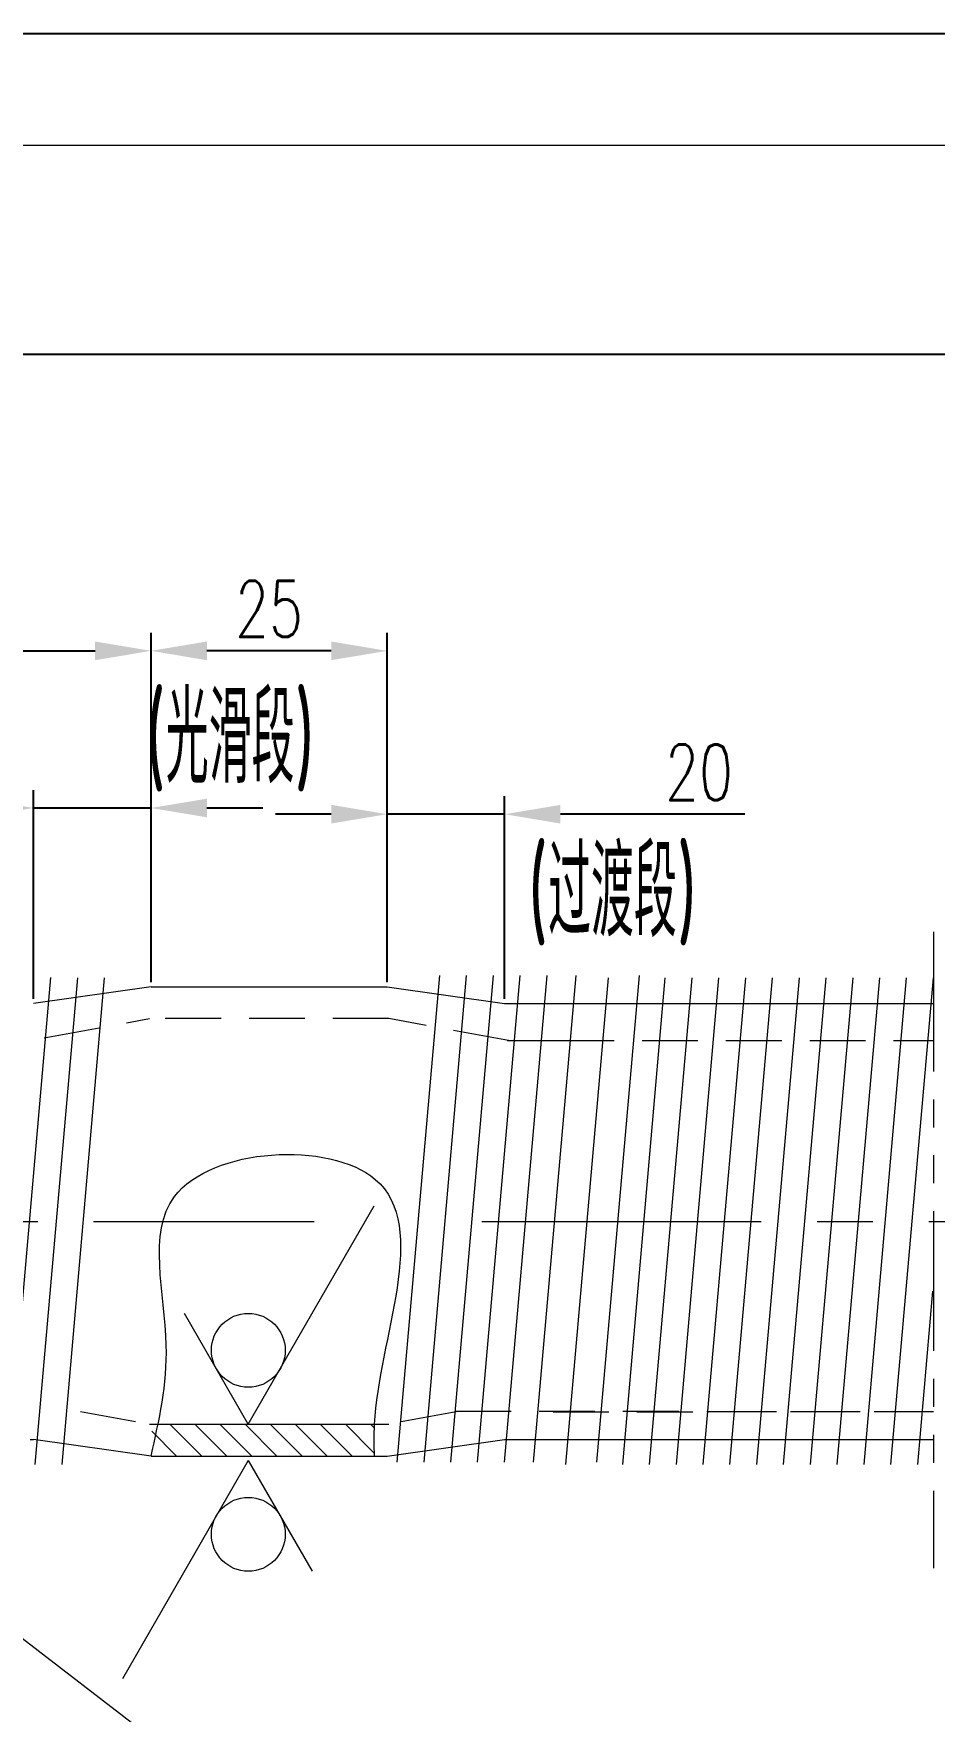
# Model space of a CAD drawing. Header units: millimetres. Extents: x 0 to 420, y 0 to 297.
# Drawn here: x 143 to 183.3, y 222 to 297 of the extents above; entities that cross this region are included whole.
import ezdxf

# ---------------------------------------------------------------- set-up
doc = ezdxf.new("R2010")
doc.units = ezdxf.units.MM
doc.header["$LTSCALE"] = 10
for name, pattern in [('CENTER', [2, 1.25, -0.25, 0.25, -0.25]), ('DASHED', [0.75, 0.5, -0.25]), ('PHANTOM', [2.5, 1.25, -0.25, 0.25, -0.25, 0.25, -0.25])]:
    doc.linetypes.add(name, pattern=pattern)
doc.layers.get('0').update_dxf_attribs({"lineweight": 18})
for name, color, linetype, lineweight in [('1轮廓实线层', 7, 'Continuous', 18), ('2细线层', 4, 'Continuous', 18), ('3中心线层', 1, 'CENTER', 18), ('4虚线层', 6, 'DASHED', 18), ('6文字层', 3, 'Continuous', 18), ('7标注层', 4, 'Continuous', 18), ('9双点划线层', 6, 'PHANTOM', 18), ('标注线', 4, 'Continuous', 5), ('粗线', 7, 'Continuous', 15)]:
    doc.layers.add(name, color=color, linetype=linetype, lineweight=lineweight)
doc.layers.add('边框', color=7, linetype='Continuous', lineweight=18, plot=False)
doc.styles.get("Standard").update_dxf_attribs({"font": 'isocp.shx', "width": 0.707, "bigfont": 'gbcbig.shx'})
doc.dimstyles.new('STANDARD$0', dxfattribs={"dimtxt": 2.5, "dimasz": 2.5, "dimexe": 0.8, "dimexo": 0.2, "dimtad": 1, "dimdec": 4, "dimdsep": 46, "dimtxsty": 'Standard', "dimcen": 0.09, "dimdle": 5, "dimadec": 0, "dimazin": 0, "dimtfac": 1, "dimtdec": 4, "dimtmove": 0, "dimatfit": 3, "dimfxl": 0, "dimtolj": 1, "dimarcsym": 0})

# ---------------------------------------------------------------- blocks, each defined once
blk = doc.blocks.new('*X6')
at = {"layer": '7标注层', "color": 0, "linetype": 'ByBlock', "char_height": 3.5, "attachment_point": 1}
for s, insert, width in [('{\\H0.71x;+3}', (222.982, 289.076), 8.03152), ('2576', (216.089, 287.927), 35.60452), ('{\\H0.71x; 0}', (222.982, 285.763), 8.03152)]:
    blk.add_mtext(s, dxfattribs=dict(at, insert=insert, width=width))
blk = doc.blocks.new('*X5')
at = {"layer": '7标注层', "linetype": 'ByBlock'}
for points in [[(50.106, 282.653), (52.606, 282.237), (52.606, 283.07)], [(390.973, 282.653), (388.473, 282.237), (388.473, 283.07)]]:
    blk.add_hatch(color=0, dxfattribs=at).paths.add_polyline_path(points, flags=0)
at = {"layer": '7标注层', "color": 0, "linetype": 'ByBlock', "lineweight": -2}
for p, q in [((50.106, 252.78), (50.106, 283.453)), ((390.973, 253.72), (390.973, 283.453)), ((52.606, 282.653), (388.473, 282.653))]:
    blk.add_line(p, q, dxfattribs=at)
at = {"layer": '7标注层', "color": 0, "linetype": 'ByBlock'}
blk.add_blockref('*X6', (0, 0), dxfattribs=at)
blk = doc.blocks.new('*X32')
at = {"layer": '7标注层', "linetype": 'ByBlock'}
for points in [[(158.834, 262.084), (156.334, 262.5), (156.334, 261.667)], [(164.09, 262.084), (166.59, 262.5), (166.59, 261.667)]]:
    blk.add_hatch(color=0, dxfattribs=at).paths.add_polyline_path(points, flags=0)
at = {"layer": '7标注层', "color": 0, "linetype": 'ByBlock', "lineweight": -2}
for p, q in [((158.834, 254.57), (158.834, 262.884)), ((164.09, 253.82), (164.09, 262.884)), ((156.334, 262.084), (153.834, 262.084)), ((164.09, 262.084), (158.834, 262.084)), ((174.843, 262.084), (166.59, 262.084)), ((164.09, 253.62), (164.09, 253.62))]:
    blk.add_line(p, q, dxfattribs=at)
at = {"layer": '7标注层', "color": 0, "linetype": 'ByBlock', "insert": (172.787, 263.959), "char_height": 2.5, "width": 4.2925, "attachment_point": 5}
blk.add_mtext('{\\Fromans,gbcbig;20}', dxfattribs=at)
blk = doc.blocks.new('*X33')
at = {"layer": '7标注层', "linetype": 'ByBlock'}
for points in [[(148.267, 269.39), (150.767, 269.807), (150.767, 268.973)], [(158.834, 269.39), (156.334, 269.807), (156.334, 268.973)]]:
    blk.add_hatch(color=0, dxfattribs=at).paths.add_polyline_path(points, flags=0)
at = {"layer": '7标注层', "color": 0, "linetype": 'ByBlock', "lineweight": -2}
for p, q in [((148.267, 254.57), (148.267, 270.19)), ((158.834, 254.57), (158.834, 270.19)), ((156.334, 269.39), (150.767, 269.39))]:
    blk.add_line(p, q, dxfattribs=at)
at = {"layer": '7标注层', "color": 0, "linetype": 'ByBlock', "insert": (153.55, 271.265), "char_height": 2.5, "width": 4.04, "attachment_point": 5}
blk.add_mtext('{\\Fromans,GBCBIG;25}', dxfattribs=at)
blk = doc.blocks.new('*X34')
at = {"layer": '7标注层', "linetype": 'ByBlock'}
for points in [[(143.011, 262.362), (140.511, 261.945), (140.511, 262.779)], [(148.267, 262.362), (150.767, 261.945), (150.767, 262.779)]]:
    blk.add_hatch(color=0, dxfattribs=at).paths.add_polyline_path(points, flags=0)
at = {"layer": '7标注层', "color": 0, "linetype": 'ByBlock', "lineweight": -2}
for p, q in [((143.011, 253.82), (143.011, 263.162)), ((148.267, 254.57), (148.267, 263.162)), ((131.625, 262.362), (140.511, 262.362)), ((143.011, 262.362), (148.267, 262.362)), ((150.767, 262.362), (153.267, 262.362)), ((143.011, 253.62), (143.011, 253.62))]:
    blk.add_line(p, q, dxfattribs=at)
at = {"layer": '7标注层', "color": 0, "linetype": 'ByBlock', "insert": (133.68, 264.237), "char_height": 2.5, "width": 4.2925, "attachment_point": 5}
blk.add_mtext('{\\Fromans,gbcbig;20}', dxfattribs=at)
blk = doc.blocks.new('*X35')
at = {"layer": '7标注层', "linetype": 'ByBlock'}
for points in [[(50.106, 269.39), (52.606, 268.973), (52.606, 269.807)], [(148.267, 269.39), (145.767, 268.973), (145.767, 269.807)]]:
    blk.add_hatch(color=0, dxfattribs=at).paths.add_polyline_path(points, flags=0)
at = {"layer": '7标注层', "color": 0, "linetype": 'ByBlock', "lineweight": -2}
for p, q in [((50.106, 253.72), (50.106, 270.19)), ((148.267, 254.77), (148.267, 270.19)), ((52.606, 269.39), (145.767, 269.39))]:
    blk.add_line(p, q, dxfattribs=at)
at = {"layer": '7标注层', "color": 0, "linetype": 'ByBlock', "insert": (114.717, 271.141), "char_height": 2.5, "width": 6.565, "attachment_point": 5}
blk.add_mtext('650', dxfattribs=at)

msp = doc.modelspace()

# ---------------------------------------------------------------- hatches: boundary and pattern name
at = {"layer": '7标注层'}
h = msp.add_hatch(dxfattribs=at)
h.set_pattern_fill('ANSI31', color=256, style=0, pattern_type=0)
h.set_pattern_definition([(135, (0, 0), (-0.561266, -0.561266), [])])
edge = h.paths.add_edge_path(flags=0)
edge.add_spline(control_points=[(158.25347, 233.37301), (158.25655, 233.84593), (158.25964, 234.31886), (158.25347, 234.79983)], knot_values=[0, 0, 0, 0, 1.42684578, 1.42684578, 1.42684578, 1.42684578], weights=[1, 1, 1, 1], degree=3, periodic=0)
edge.add_line((158.25347, 234.79983), (148.31795, 234.79983))
edge.add_spline(control_points=[(148.31795, 234.79983), (148.29219, 234.32445), (148.27945, 233.84873), (148.2667, 233.37301)], knot_values=[0, 0, 0, 0, 1.42778912, 1.42778912, 1.42778912, 1.42778912], weights=[1, 1, 1, 1], degree=3, periodic=0)
edge.add_line((148.2667, 233.37301), (158.25347, 233.37301))

# ---------------------------------------------------------------- linework, layer by layer
for p, q in [((148.31795, 234.79983), (158.25347, 234.79983)), ((148.2667, 233.37301), (158.83413, 233.37301))]:
    msp.add_line(p, q)
msp.add_open_spline([(148.2667, 233.37301), (148.63066, 234.9668), (149.4789, 238.68131), (147.04462, 246.96245), (162.7056, 247.84223), (158.13566, 237.90266), (158.24129, 233.84114), (158.25347, 233.37301)], degree=3, knots=[0, 0, 0, 0, 411.80217744, 959.74800338, 1701.85126963, 2603.15144518, 2720.56791454, 2720.56791454, 2720.56791454, 2720.56791454])
at = {"layer": '1轮廓实线层'}
for p, q in [((148.2667, 254.37005), (143.0108, 253.6203)), ((148.2667, 254.37005), (158.83413, 254.37005)), ((158.83413, 254.37005), (164.09004, 253.6203)), ((164.09004, 253.6203), (166.28275, 253.6203)), ((164.09004, 253.6203), (164.67339, 253.6203)), ((164.67339, 253.6203), (180.8818, 253.6203)), ((166.28275, 253.6203), (183.27679, 253.6203)), ((148.2667, 233.37301), (143.0108, 234.12276)), ((158.83413, 233.37301), (164.09004, 234.12276)), ((164.09004, 234.12276), (166.28275, 234.12276)), ((164.09004, 234.12276), (180.81448, 234.12276)), ((166.28275, 234.12276), (183.27662, 234.12276))]:
    msp.add_line(p, q, dxfattribs=at)
at = {"layer": '2细线层'}
for p, q in [((142.20438, 236.63478), (143.79142, 254.77476)), ((143.08645, 232.99871), (144.99142, 254.77264)), ((144.28645, 232.99871), (146.19142, 254.77264)), ((159.283, 233.10199), (161.18797, 254.87592)), ((160.483, 233.10199), (162.38797, 254.87592)), ((161.683, 233.10199), (163.58797, 254.87592)), ((162.883, 233.10199), (164.78797, 254.87592)), ((164.083, 233.10199), (165.98797, 254.87592)), ((165.383, 233.10199), (167.28797, 254.87592)), ((166.83078, 232.99871), (168.73575, 254.77264)), ((168.22211, 233.10199), (170.12708, 254.87592)), ((169.37442, 232.99871), (171.27939, 254.77264)), ((170.57442, 232.99871), (172.47939, 254.77264)), ((171.77442, 232.99871), (173.67939, 254.77264)), ((172.97442, 232.99871), (174.87939, 254.77264)), ((174.17442, 232.99871), (176.07939, 254.77264)), ((175.37442, 232.99871), (177.27939, 254.77264)), ((176.57442, 232.99871), (178.47939, 254.77264)), ((177.77442, 232.99871), (179.67939, 254.77264)), ((178.97442, 232.99871), (180.87939, 254.77264)), ((180.17442, 232.99871), (182.07939, 254.77264)), ((181.37442, 232.99871), (183.27939, 254.77264)), ((182.57442, 232.99871), (183.25288, 240.75356)), ((127.05067, 237.09791), (193.91722, 185.73608)), ((142.85307, 234.12276), (143.0108, 234.12276))]:
    msp.add_line(p, q, dxfattribs=at)
at = {"layer": '3中心线层'}
for p, q in [((65.69784, 243.87153), (155.56709, 243.87153)), ((163.06869, 243.87153), (273.84256, 243.87153))]:
    msp.add_line(p, q, dxfattribs=at)
at = {"layer": '4虚线层', "ltscale": 0.5}
for p, q in [((143.48441, 252.07473), (148.19564, 252.94323)), ((158.9052, 252.94323), (148.19564, 252.94323)), ((164.26278, 251.95558), (158.9052, 252.94323)), ((164.19834, 251.96746), (166.49226, 251.95558)), ((166.49226, 251.95558), (183.25944, 251.95558)), ((145.11506, 235.36772), (148.19564, 234.79983)), ((161.91452, 235.35459), (158.9052, 234.79983)), ((161.88267, 235.38417), (182.91874, 235.36772)), ((166.25556, 235.35119), (183.27939, 235.37481)), ((148.19564, 234.79983), (148.31795, 234.79983)), ((158.25347, 234.79983), (158.9052, 234.79983))]:
    msp.add_line(p, q, dxfattribs=at)
at = {"layer": '9双点划线层', "ltscale": 0.5}
msp.add_line((183.27939, 256.82716), (183.27939, 228.36554), dxfattribs=at)
at = {"layer": '标注线'}
for p, q in [((152.62087, 234.79983), (158.25691, 244.56174)), ((152.62087, 234.79983), (149.75967, 239.75557)), ((152.62087, 233.17938), (146.98483, 223.41747)), ((152.62087, 233.17938), (155.48206, 228.22364))]:
    msp.add_line(p, q, dxfattribs=at)
for centre in [(152.62087, 238.10365), (152.62087, 229.87555)]:
    msp.add_circle(centre, 1.65191, dxfattribs=at)
at = {"layer": '粗线'}
msp.add_line((415, 292), (25, 292.00001), dxfattribs=at)
at = {"layer": '边框', "linetype": 'Continuous', "lineweight": 25}
msp.add_line((0, 297), (420, 297), dxfattribs=at)

# ---------------------------------------------------------------- texts
at = {"layer": '6文字层', "width": 0.667}
for s, p in [('(光滑段)', (148.03273, 263.49024)), ('(过渡段)', (165.13981, 256.6075))]:
    msp.add_text(s, height=4, dxfattribs=at).set_placement(p)

# ---------------------------------------------------------------- dimensions: what is measured, and where the dimension line sits
at = {"layer": '7标注层'}
for base, p1, p2, text, override, picture, middle in [((390.97273, 282.65318), (50.10582, 252.57978), (390.97273, 253.51955), '\\A1;2576{\\H0.71x;\\S+3^  0;}', {"dimtxt": 3.5, "dimsah": 1, "dimtzin": 0}, '*X5', (220.53928, 286.17694)), ((148.2667, 269.39002), (158.83413, 254.37005), (148.2667, 254.37005), '{\\Fromans,GBCBIG;25}', {"dimsah": 1, "dimtzin": 0}, '*X33', (153.55042, 271.26502))]:
    dim = msp.add_linear_dim(base=base, p1=p1, p2=p2, text=text, dimstyle='STANDARD$0', override=override, dxfattribs=at)
    dim.commit()
    dim.dimension.update_dxf_attribs({"geometry": picture, "text_midpoint": middle})
for base, p1, p2, text, picture, middle in [((148.2667, 269.39002), (50.10582, 253.51955), (148.2667, 254.57005), '650', '*X35', (114.71726, 269.39002)), ((148.2667, 262.36194), (143.0108, 253.6203), (148.2667, 254.37005), '{\\Fromans,gbcbig;20}', '*X34', (133.68042, 262.36194))]:
    dim = msp.add_linear_dim(base=base, p1=p1, p2=p2, angle=180, text=text, dimstyle='STANDARD$0', override={"dimsah": 1, "dimtzin": 0}, dxfattribs=at)
    dim.commit()
    dim.dimension.update_dxf_attribs({"geometry": picture, "text_midpoint": middle, "dimtype": 160})
dim = msp.add_linear_dim(base=(158.83413, 262.08354), p1=(164.09004, 253.6203), p2=(158.83413, 254.37005), text='{\\Fromans,gbcbig;20}', dimstyle='STANDARD$0', override={"dimsah": 1, "dimtzin": 0}, dxfattribs=at)
dim.commit()
dim.dimension.update_dxf_attribs({"geometry": '*X32', "text_midpoint": (172.78748, 262.08354), "dimtype": 160})

doc.saveas('drawing.dxf')
